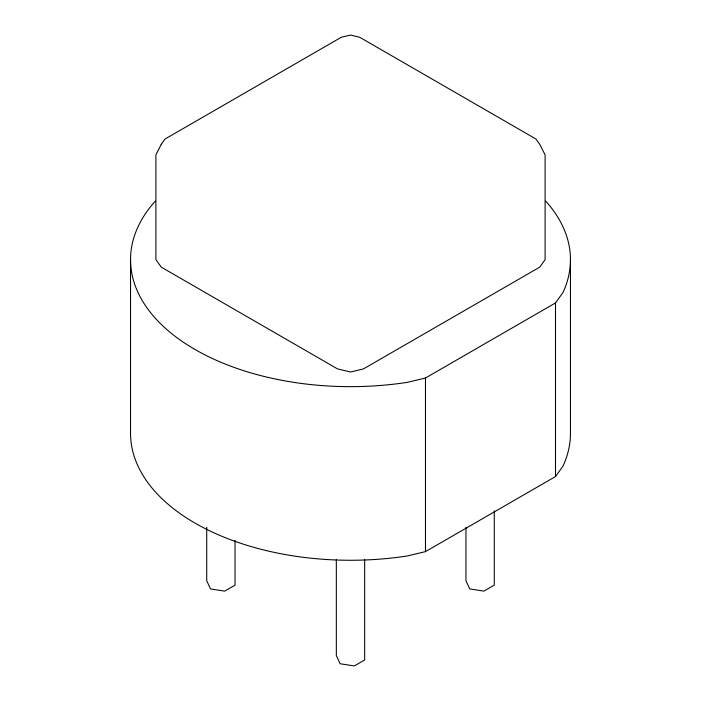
<?xml version="1.0" encoding="UTF-8"?>
<svg xmlns="http://www.w3.org/2000/svg" width="701" height="701" viewBox="0 0 701 701"><rect width="100%" height="100%" fill="white"/><g stroke="black" fill="none" stroke-linecap="round" stroke-linejoin="round"><path stroke-width="1.05" d="M155.289 201.126A219.965 126.995 0 0 0 179.018 339.196A219.965 126.995 0 0 0 407.43 382.325L425.472 378.014L555.499 302.946L562.973 292.527A219.965 126.995 0 0 0 545.711 201.126M130.535 259.659L130.535 433.271A219.965 126.995 0 0 0 407.43 555.937L425.472 551.626L555.499 476.557L562.973 466.139A219.965 126.995 0 0 0 570.465 433.271L570.465 259.659M555.499 302.946L555.499 476.557M494.284 510.845L494.284 585.133L483.909 591.118L469.749 588.928L465.955 580.752L465.955 527.213M425.472 378.014L425.472 551.626M364.669 559.459L364.669 659.965L354.294 665.95L340.134 663.759L336.331 655.584L336.331 559.442M235.045 540.34L235.045 585.133L224.679 591.118L210.519 588.928L206.716 580.752L206.716 527.213M161.265 144.31L155.894 154.886L155.894 259.659L161.265 267.142L337.54 368.91L350.5 372.012L363.46 368.91L539.735 267.142L545.106 259.659L545.106 154.886L539.735 144.31L535.941 139.017L359.666 37.241L350.5 35.05L341.334 37.241L165.059 139.017L161.265 144.31"/></g></svg>
